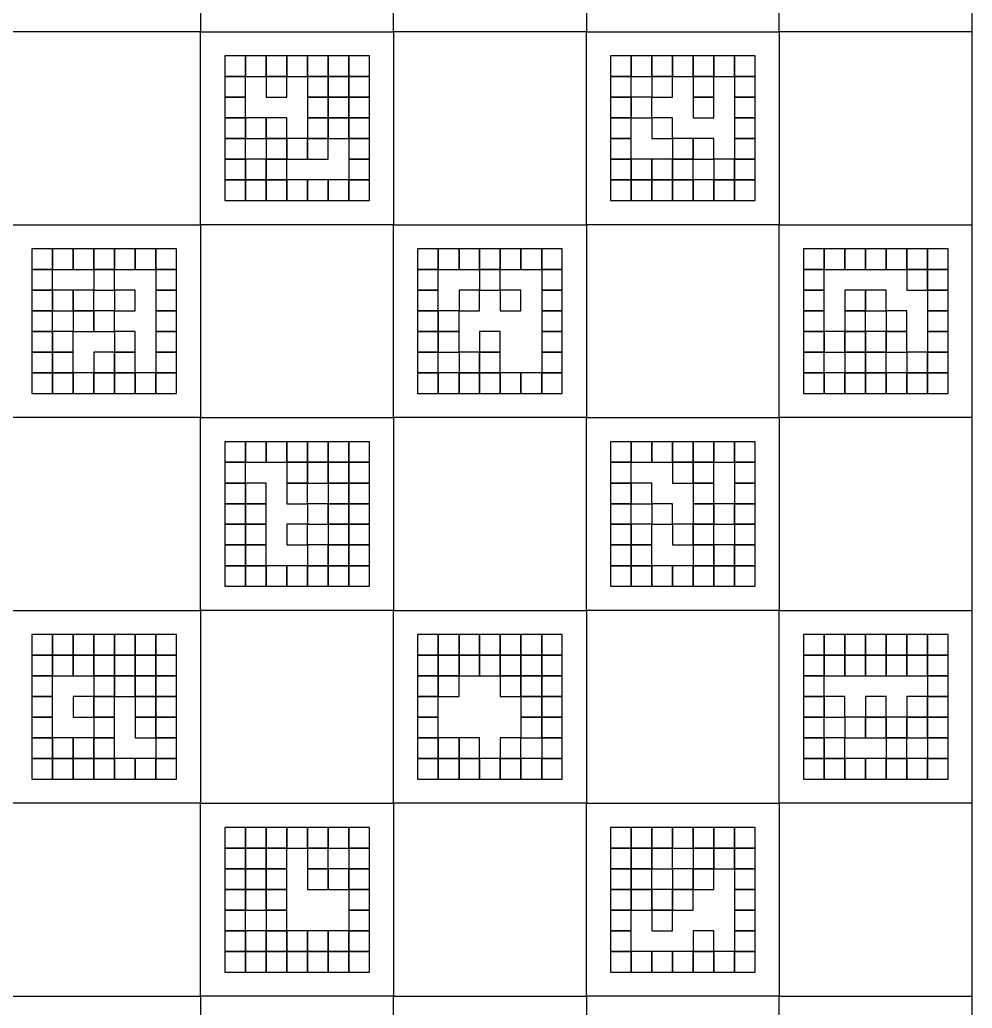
# Model space of a CAD drawing. Header units: millimetres. Extents: x 0 to 400, y 0 to 400.
# Drawn here: x 301.2 to 400, y 198.8 to 301.2 of the extents above; entities that cross this region are included whole.
import ezdxf

# ---------------------------------------------------------------- set-up
doc = ezdxf.new("R2010")
doc.units = ezdxf.units.MM

msp = doc.modelspace()

# ---------------------------------------------------------------- linework, layer by layer
at = {"layer": 'ENGRAVE'}
for points in [[(320, 300), (340, 300), (340, 320), (320, 320)], [(360, 300), (380, 300), (380, 320), (360, 320)], [(300, 280), (320, 280), (320, 300), (300, 300)], [(340, 280), (360, 280), (360, 300), (340, 300)], [(380, 280), (400, 280), (400, 300), (380, 300)], [(322.5, 295.36), (324.64, 295.36), (324.64, 297.5), (322.5, 297.5)], [(324.64, 295.36), (326.79, 295.36), (326.79, 297.5), (324.64, 297.5)], [(326.79, 295.36), (328.93, 295.36), (328.93, 297.5), (326.79, 297.5)], [(328.93, 295.36), (331.07, 295.36), (331.07, 297.5), (328.93, 297.5)], [(331.07, 295.36), (333.21, 295.36), (333.21, 297.5), (331.07, 297.5)], [(333.21, 295.36), (335.36, 295.36), (335.36, 297.5), (333.21, 297.5)], [(335.36, 295.36), (337.5, 295.36), (337.5, 297.5), (335.36, 297.5)], [(362.5, 295.36), (364.64, 295.36), (364.64, 297.5), (362.5, 297.5)], [(364.64, 295.36), (366.79, 295.36), (366.79, 297.5), (364.64, 297.5)], [(366.79, 295.36), (368.93, 295.36), (368.93, 297.5), (366.79, 297.5)], [(368.93, 295.36), (371.07, 295.36), (371.07, 297.5), (368.93, 297.5)], [(371.07, 295.36), (373.21, 295.36), (373.21, 297.5), (371.07, 297.5)], [(373.21, 295.36), (375.36, 295.36), (375.36, 297.5), (373.21, 297.5)], [(375.36, 295.36), (377.5, 295.36), (377.5, 297.5), (375.36, 297.5)], [(322.5, 293.21), (324.64, 293.21), (324.64, 295.36), (322.5, 295.36)], [(326.79, 293.21), (328.93, 293.21), (328.93, 295.36), (326.79, 295.36)], [(331.07, 293.21), (333.21, 293.21), (333.21, 295.36), (331.07, 295.36)], [(333.21, 293.21), (335.36, 293.21), (335.36, 295.36), (333.21, 295.36)], [(335.36, 293.21), (337.5, 293.21), (337.5, 295.36), (335.36, 295.36)], [(362.5, 293.21), (364.64, 293.21), (364.64, 295.36), (362.5, 295.36)], [(366.79, 293.21), (368.93, 293.21), (368.93, 295.36), (366.79, 295.36)], [(371.07, 293.21), (373.21, 293.21), (373.21, 295.36), (371.07, 295.36)], [(375.36, 293.21), (377.5, 293.21), (377.5, 295.36), (375.36, 295.36)], [(322.5, 291.07), (324.64, 291.07), (324.64, 293.21), (322.5, 293.21)], [(331.07, 291.07), (333.21, 291.07), (333.21, 293.21), (331.07, 293.21)], [(333.21, 291.07), (335.36, 291.07), (335.36, 293.21), (333.21, 293.21)], [(335.36, 291.07), (337.5, 291.07), (337.5, 293.21), (335.36, 293.21)], [(362.5, 291.07), (364.64, 291.07), (364.64, 293.21), (362.5, 293.21)], [(364.64, 291.07), (366.79, 291.07), (366.79, 293.21), (364.64, 293.21)], [(371.07, 291.07), (373.21, 291.07), (373.21, 293.21), (371.07, 293.21)], [(375.36, 291.07), (377.5, 291.07), (377.5, 293.21), (375.36, 293.21)], [(322.5, 288.93), (324.64, 288.93), (324.64, 291.07), (322.5, 291.07)], [(324.64, 288.93), (326.79, 288.93), (326.79, 291.07), (324.64, 291.07)], [(326.79, 288.93), (328.93, 288.93), (328.93, 291.07), (326.79, 291.07)], [(331.07, 288.93), (333.21, 288.93), (333.21, 291.07), (331.07, 291.07)], [(333.21, 288.93), (335.36, 288.93), (335.36, 291.07), (333.21, 291.07)], [(335.36, 288.93), (337.5, 288.93), (337.5, 291.07), (335.36, 291.07)], [(362.5, 288.93), (364.64, 288.93), (364.64, 291.07), (362.5, 291.07)], [(366.79, 288.93), (368.93, 288.93), (368.93, 291.07), (366.79, 291.07)], [(375.36, 288.93), (377.5, 288.93), (377.5, 291.07), (375.36, 291.07)], [(322.5, 286.79), (324.64, 286.79), (324.64, 288.93), (322.5, 288.93)], [(326.79, 286.79), (328.93, 286.79), (328.93, 288.93), (326.79, 288.93)], [(328.93, 286.79), (331.07, 286.79), (331.07, 288.93), (328.93, 288.93)], [(331.07, 286.79), (333.21, 286.79), (333.21, 288.93), (331.07, 288.93)], [(335.36, 286.79), (337.5, 286.79), (337.5, 288.93), (335.36, 288.93)], [(362.5, 286.79), (364.64, 286.79), (364.64, 288.93), (362.5, 288.93)], [(368.93, 286.79), (371.07, 286.79), (371.07, 288.93), (368.93, 288.93)], [(371.07, 286.79), (373.21, 286.79), (373.21, 288.93), (371.07, 288.93)], [(375.36, 286.79), (377.5, 286.79), (377.5, 288.93), (375.36, 288.93)], [(322.5, 284.64), (324.64, 284.64), (324.64, 286.79), (322.5, 286.79)], [(324.64, 284.64), (326.79, 284.64), (326.79, 286.79), (324.64, 286.79)], [(326.79, 284.64), (328.93, 284.64), (328.93, 286.79), (326.79, 286.79)], [(335.36, 284.64), (337.5, 284.64), (337.5, 286.79), (335.36, 286.79)], [(362.5, 284.64), (364.64, 284.64), (364.64, 286.79), (362.5, 286.79)], [(364.64, 284.64), (366.79, 284.64), (366.79, 286.79), (364.64, 286.79)], [(366.79, 284.64), (368.93, 284.64), (368.93, 286.79), (366.79, 286.79)], [(368.93, 284.64), (371.07, 284.64), (371.07, 286.79), (368.93, 286.79)], [(373.21, 284.64), (375.36, 284.64), (375.36, 286.79), (373.21, 286.79)], [(375.36, 284.64), (377.5, 284.64), (377.5, 286.79), (375.36, 286.79)], [(322.5, 282.5), (324.64, 282.5), (324.64, 284.64), (322.5, 284.64)], [(324.64, 282.5), (326.79, 282.5), (326.79, 284.64), (324.64, 284.64)], [(326.79, 282.5), (328.93, 282.5), (328.93, 284.64), (326.79, 284.64)], [(328.93, 282.5), (331.07, 282.5), (331.07, 284.64), (328.93, 284.64)], [(331.07, 282.5), (333.21, 282.5), (333.21, 284.64), (331.07, 284.64)], [(333.21, 282.5), (335.36, 282.5), (335.36, 284.64), (333.21, 284.64)], [(335.36, 282.5), (337.5, 282.5), (337.5, 284.64), (335.36, 284.64)], [(362.5, 282.5), (364.64, 282.5), (364.64, 284.64), (362.5, 284.64)], [(364.64, 282.5), (366.79, 282.5), (366.79, 284.64), (364.64, 284.64)], [(366.79, 282.5), (368.93, 282.5), (368.93, 284.64), (366.79, 284.64)], [(368.93, 282.5), (371.07, 282.5), (371.07, 284.64), (368.93, 284.64)], [(371.07, 282.5), (373.21, 282.5), (373.21, 284.64), (371.07, 284.64)], [(373.21, 282.5), (375.36, 282.5), (375.36, 284.64), (373.21, 284.64)], [(375.36, 282.5), (377.5, 282.5), (377.5, 284.64), (375.36, 284.64)], [(320, 260), (340, 260), (340, 280), (320, 280)], [(360, 260), (380, 260), (380, 280), (360, 280)], [(302.5, 275.36), (304.64, 275.36), (304.64, 277.5), (302.5, 277.5)], [(304.64, 275.36), (306.79, 275.36), (306.79, 277.5), (304.64, 277.5)], [(306.79, 275.36), (308.93, 275.36), (308.93, 277.5), (306.79, 277.5)], [(308.93, 275.36), (311.07, 275.36), (311.07, 277.5), (308.93, 277.5)], [(311.07, 275.36), (313.21, 275.36), (313.21, 277.5), (311.07, 277.5)], [(313.21, 275.36), (315.36, 275.36), (315.36, 277.5), (313.21, 277.5)], [(315.36, 275.36), (317.5, 275.36), (317.5, 277.5), (315.36, 277.5)], [(342.5, 275.36), (344.64, 275.36), (344.64, 277.5), (342.5, 277.5)], [(344.64, 275.36), (346.79, 275.36), (346.79, 277.5), (344.64, 277.5)], [(346.79, 275.36), (348.93, 275.36), (348.93, 277.5), (346.79, 277.5)], [(348.93, 275.36), (351.07, 275.36), (351.07, 277.5), (348.93, 277.5)], [(351.07, 275.36), (353.21, 275.36), (353.21, 277.5), (351.07, 277.5)], [(353.21, 275.36), (355.36, 275.36), (355.36, 277.5), (353.21, 277.5)], [(355.36, 275.36), (357.5, 275.36), (357.5, 277.5), (355.36, 277.5)], [(382.5, 275.36), (384.64, 275.36), (384.64, 277.5), (382.5, 277.5)], [(384.64, 275.36), (386.79, 275.36), (386.79, 277.5), (384.64, 277.5)], [(386.79, 275.36), (388.93, 275.36), (388.93, 277.5), (386.79, 277.5)], [(388.93, 275.36), (391.07, 275.36), (391.07, 277.5), (388.93, 277.5)], [(391.07, 275.36), (393.21, 275.36), (393.21, 277.5), (391.07, 277.5)], [(393.21, 275.36), (395.36, 275.36), (395.36, 277.5), (393.21, 277.5)], [(395.36, 275.36), (397.5, 275.36), (397.5, 277.5), (395.36, 277.5)], [(302.5, 273.21), (304.64, 273.21), (304.64, 275.36), (302.5, 275.36)], [(308.93, 273.21), (311.07, 273.21), (311.07, 275.36), (308.93, 275.36)], [(315.36, 273.21), (317.5, 273.21), (317.5, 275.36), (315.36, 275.36)], [(342.5, 273.21), (344.64, 273.21), (344.64, 275.36), (342.5, 275.36)], [(348.93, 273.21), (351.07, 273.21), (351.07, 275.36), (348.93, 275.36)], [(355.36, 273.21), (357.5, 273.21), (357.5, 275.36), (355.36, 275.36)], [(382.5, 273.21), (384.64, 273.21), (384.64, 275.36), (382.5, 275.36)], [(393.21, 273.21), (395.36, 273.21), (395.36, 275.36), (393.21, 275.36)], [(395.36, 273.21), (397.5, 273.21), (397.5, 275.36), (395.36, 275.36)], [(302.5, 271.07), (304.64, 271.07), (304.64, 273.21), (302.5, 273.21)], [(304.64, 271.07), (306.79, 271.07), (306.79, 273.21), (304.64, 273.21)], [(306.79, 271.07), (308.93, 271.07), (308.93, 273.21), (306.79, 273.21)], [(311.07, 271.07), (313.21, 271.07), (313.21, 273.21), (311.07, 273.21)], [(315.36, 271.07), (317.5, 271.07), (317.5, 273.21), (315.36, 273.21)], [(342.5, 271.07), (344.64, 271.07), (344.64, 273.21), (342.5, 273.21)], [(346.79, 271.07), (348.93, 271.07), (348.93, 273.21), (346.79, 273.21)], [(351.07, 271.07), (353.21, 271.07), (353.21, 273.21), (351.07, 273.21)], [(355.36, 271.07), (357.5, 271.07), (357.5, 273.21), (355.36, 273.21)], [(382.5, 271.07), (384.64, 271.07), (384.64, 273.21), (382.5, 273.21)], [(386.79, 271.07), (388.93, 271.07), (388.93, 273.21), (386.79, 273.21)], [(388.93, 271.07), (391.07, 271.07), (391.07, 273.21), (388.93, 273.21)], [(395.36, 271.07), (397.5, 271.07), (397.5, 273.21), (395.36, 273.21)], [(302.5, 268.93), (304.64, 268.93), (304.64, 271.07), (302.5, 271.07)], [(306.79, 268.93), (308.93, 268.93), (308.93, 271.07), (306.79, 271.07)], [(308.93, 268.93), (311.07, 268.93), (311.07, 271.07), (308.93, 271.07)], [(315.36, 268.93), (317.5, 268.93), (317.5, 271.07), (315.36, 271.07)], [(342.5, 268.93), (344.64, 268.93), (344.64, 271.07), (342.5, 271.07)], [(344.64, 268.93), (346.79, 268.93), (346.79, 271.07), (344.64, 271.07)], [(355.36, 268.93), (357.5, 268.93), (357.5, 271.07), (355.36, 271.07)], [(382.5, 268.93), (384.64, 268.93), (384.64, 271.07), (382.5, 271.07)], [(386.79, 268.93), (388.93, 268.93), (388.93, 271.07), (386.79, 271.07)], [(391.07, 268.93), (393.21, 268.93), (393.21, 271.07), (391.07, 271.07)], [(395.36, 268.93), (397.5, 268.93), (397.5, 271.07), (395.36, 271.07)], [(302.5, 266.79), (304.64, 266.79), (304.64, 268.93), (302.5, 268.93)], [(304.64, 266.79), (306.79, 266.79), (306.79, 268.93), (304.64, 268.93)], [(311.07, 266.79), (313.21, 266.79), (313.21, 268.93), (311.07, 268.93)], [(315.36, 266.79), (317.5, 266.79), (317.5, 268.93), (315.36, 268.93)], [(342.5, 266.79), (344.64, 266.79), (344.64, 268.93), (342.5, 268.93)], [(344.64, 266.79), (346.79, 266.79), (346.79, 268.93), (344.64, 268.93)], [(348.93, 266.79), (351.07, 266.79), (351.07, 268.93), (348.93, 268.93)], [(355.36, 266.79), (357.5, 266.79), (357.5, 268.93), (355.36, 268.93)], [(382.5, 266.79), (384.64, 266.79), (384.64, 268.93), (382.5, 268.93)], [(384.64, 266.79), (386.79, 266.79), (386.79, 268.93), (384.64, 268.93)], [(386.79, 266.79), (388.93, 266.79), (388.93, 268.93), (386.79, 268.93)], [(388.93, 266.79), (391.07, 266.79), (391.07, 268.93), (388.93, 268.93)], [(391.07, 266.79), (393.21, 266.79), (393.21, 268.93), (391.07, 268.93)], [(395.36, 266.79), (397.5, 266.79), (397.5, 268.93), (395.36, 268.93)], [(302.5, 264.64), (304.64, 264.64), (304.64, 266.79), (302.5, 266.79)], [(304.64, 264.64), (306.79, 264.64), (306.79, 266.79), (304.64, 266.79)], [(308.93, 264.64), (311.07, 264.64), (311.07, 266.79), (308.93, 266.79)], [(311.07, 264.64), (313.21, 264.64), (313.21, 266.79), (311.07, 266.79)], [(315.36, 264.64), (317.5, 264.64), (317.5, 266.79), (315.36, 266.79)], [(342.5, 264.64), (344.64, 264.64), (344.64, 266.79), (342.5, 266.79)], [(346.79, 264.64), (348.93, 264.64), (348.93, 266.79), (346.79, 266.79)], [(348.93, 264.64), (351.07, 264.64), (351.07, 266.79), (348.93, 266.79)], [(355.36, 264.64), (357.5, 264.64), (357.5, 266.79), (355.36, 266.79)], [(382.5, 264.64), (384.64, 264.64), (384.64, 266.79), (382.5, 266.79)], [(386.79, 264.64), (388.93, 264.64), (388.93, 266.79), (386.79, 266.79)], [(388.93, 264.64), (391.07, 264.64), (391.07, 266.79), (388.93, 266.79)], [(393.21, 264.64), (395.36, 264.64), (395.36, 266.79), (393.21, 266.79)], [(395.36, 264.64), (397.5, 264.64), (397.5, 266.79), (395.36, 266.79)], [(302.5, 262.5), (304.64, 262.5), (304.64, 264.64), (302.5, 264.64)], [(304.64, 262.5), (306.79, 262.5), (306.79, 264.64), (304.64, 264.64)], [(306.79, 262.5), (308.93, 262.5), (308.93, 264.64), (306.79, 264.64)], [(308.93, 262.5), (311.07, 262.5), (311.07, 264.64), (308.93, 264.64)], [(311.07, 262.5), (313.21, 262.5), (313.21, 264.64), (311.07, 264.64)], [(313.21, 262.5), (315.36, 262.5), (315.36, 264.64), (313.21, 264.64)], [(315.36, 262.5), (317.5, 262.5), (317.5, 264.64), (315.36, 264.64)], [(342.5, 262.5), (344.64, 262.5), (344.64, 264.64), (342.5, 264.64)], [(344.64, 262.5), (346.79, 262.5), (346.79, 264.64), (344.64, 264.64)], [(346.79, 262.5), (348.93, 262.5), (348.93, 264.64), (346.79, 264.64)], [(348.93, 262.5), (351.07, 262.5), (351.07, 264.64), (348.93, 264.64)], [(351.07, 262.5), (353.21, 262.5), (353.21, 264.64), (351.07, 264.64)], [(353.21, 262.5), (355.36, 262.5), (355.36, 264.64), (353.21, 264.64)], [(355.36, 262.5), (357.5, 262.5), (357.5, 264.64), (355.36, 264.64)], [(382.5, 262.5), (384.64, 262.5), (384.64, 264.64), (382.5, 264.64)], [(384.64, 262.5), (386.79, 262.5), (386.79, 264.64), (384.64, 264.64)], [(386.79, 262.5), (388.93, 262.5), (388.93, 264.64), (386.79, 264.64)], [(388.93, 262.5), (391.07, 262.5), (391.07, 264.64), (388.93, 264.64)], [(391.07, 262.5), (393.21, 262.5), (393.21, 264.64), (391.07, 264.64)], [(393.21, 262.5), (395.36, 262.5), (395.36, 264.64), (393.21, 264.64)], [(395.36, 262.5), (397.5, 262.5), (397.5, 264.64), (395.36, 264.64)], [(300, 240), (320, 240), (320, 260), (300, 260)], [(340, 240), (360, 240), (360, 260), (340, 260)], [(380, 240), (400, 240), (400, 260), (380, 260)], [(322.5, 255.36), (324.64, 255.36), (324.64, 257.5), (322.5, 257.5)], [(324.64, 255.36), (326.79, 255.36), (326.79, 257.5), (324.64, 257.5)], [(326.79, 255.36), (328.93, 255.36), (328.93, 257.5), (326.79, 257.5)], [(328.93, 255.36), (331.07, 255.36), (331.07, 257.5), (328.93, 257.5)], [(331.07, 255.36), (333.21, 255.36), (333.21, 257.5), (331.07, 257.5)], [(333.21, 255.36), (335.36, 255.36), (335.36, 257.5), (333.21, 257.5)], [(335.36, 255.36), (337.5, 255.36), (337.5, 257.5), (335.36, 257.5)], [(362.5, 255.36), (364.64, 255.36), (364.64, 257.5), (362.5, 257.5)], [(364.64, 255.36), (366.79, 255.36), (366.79, 257.5), (364.64, 257.5)], [(366.79, 255.36), (368.93, 255.36), (368.93, 257.5), (366.79, 257.5)], [(368.93, 255.36), (371.07, 255.36), (371.07, 257.5), (368.93, 257.5)], [(371.07, 255.36), (373.21, 255.36), (373.21, 257.5), (371.07, 257.5)], [(373.21, 255.36), (375.36, 255.36), (375.36, 257.5), (373.21, 257.5)], [(375.36, 255.36), (377.5, 255.36), (377.5, 257.5), (375.36, 257.5)], [(322.5, 253.21), (324.64, 253.21), (324.64, 255.36), (322.5, 255.36)], [(328.93, 253.21), (331.07, 253.21), (331.07, 255.36), (328.93, 255.36)], [(331.07, 253.21), (333.21, 253.21), (333.21, 255.36), (331.07, 255.36)], [(333.21, 253.21), (335.36, 253.21), (335.36, 255.36), (333.21, 255.36)], [(335.36, 253.21), (337.5, 253.21), (337.5, 255.36), (335.36, 255.36)], [(362.5, 253.21), (364.64, 253.21), (364.64, 255.36), (362.5, 255.36)], [(368.93, 253.21), (371.07, 253.21), (371.07, 255.36), (368.93, 255.36)], [(371.07, 253.21), (373.21, 253.21), (373.21, 255.36), (371.07, 255.36)], [(375.36, 253.21), (377.5, 253.21), (377.5, 255.36), (375.36, 255.36)], [(322.5, 251.07), (324.64, 251.07), (324.64, 253.21), (322.5, 253.21)], [(324.64, 251.07), (326.79, 251.07), (326.79, 253.21), (324.64, 253.21)], [(328.93, 251.07), (331.07, 251.07), (331.07, 253.21), (328.93, 253.21)], [(333.21, 251.07), (335.36, 251.07), (335.36, 253.21), (333.21, 253.21)], [(335.36, 251.07), (337.5, 251.07), (337.5, 253.21), (335.36, 253.21)], [(362.5, 251.07), (364.64, 251.07), (364.64, 253.21), (362.5, 253.21)], [(364.64, 251.07), (366.79, 251.07), (366.79, 253.21), (364.64, 253.21)], [(371.07, 251.07), (373.21, 251.07), (373.21, 253.21), (371.07, 253.21)], [(375.36, 251.07), (377.5, 251.07), (377.5, 253.21), (375.36, 253.21)], [(322.5, 248.93), (324.64, 248.93), (324.64, 251.07), (322.5, 251.07)], [(324.64, 248.93), (326.79, 248.93), (326.79, 251.07), (324.64, 251.07)], [(331.07, 248.93), (333.21, 248.93), (333.21, 251.07), (331.07, 251.07)], [(333.21, 248.93), (335.36, 248.93), (335.36, 251.07), (333.21, 251.07)], [(335.36, 248.93), (337.5, 248.93), (337.5, 251.07), (335.36, 251.07)], [(362.5, 248.93), (364.64, 248.93), (364.64, 251.07), (362.5, 251.07)], [(366.79, 248.93), (368.93, 248.93), (368.93, 251.07), (366.79, 251.07)], [(371.07, 248.93), (373.21, 248.93), (373.21, 251.07), (371.07, 251.07)], [(373.21, 248.93), (375.36, 248.93), (375.36, 251.07), (373.21, 251.07)], [(375.36, 248.93), (377.5, 248.93), (377.5, 251.07), (375.36, 251.07)], [(322.5, 246.79), (324.64, 246.79), (324.64, 248.93), (322.5, 248.93)], [(324.64, 246.79), (326.79, 246.79), (326.79, 248.93), (324.64, 248.93)], [(328.93, 246.79), (331.07, 246.79), (331.07, 248.93), (328.93, 248.93)], [(333.21, 246.79), (335.36, 246.79), (335.36, 248.93), (333.21, 248.93)], [(335.36, 246.79), (337.5, 246.79), (337.5, 248.93), (335.36, 248.93)], [(362.5, 246.79), (364.64, 246.79), (364.64, 248.93), (362.5, 248.93)], [(364.64, 246.79), (366.79, 246.79), (366.79, 248.93), (364.64, 248.93)], [(368.93, 246.79), (371.07, 246.79), (371.07, 248.93), (368.93, 248.93)], [(371.07, 246.79), (373.21, 246.79), (373.21, 248.93), (371.07, 248.93)], [(375.36, 246.79), (377.5, 246.79), (377.5, 248.93), (375.36, 248.93)], [(322.5, 244.64), (324.64, 244.64), (324.64, 246.79), (322.5, 246.79)], [(324.64, 244.64), (326.79, 244.64), (326.79, 246.79), (324.64, 246.79)], [(331.07, 244.64), (333.21, 244.64), (333.21, 246.79), (331.07, 246.79)], [(333.21, 244.64), (335.36, 244.64), (335.36, 246.79), (333.21, 246.79)], [(335.36, 244.64), (337.5, 244.64), (337.5, 246.79), (335.36, 246.79)], [(362.5, 244.64), (364.64, 244.64), (364.64, 246.79), (362.5, 246.79)], [(364.64, 244.64), (366.79, 244.64), (366.79, 246.79), (364.64, 246.79)], [(371.07, 244.64), (373.21, 244.64), (373.21, 246.79), (371.07, 246.79)], [(373.21, 244.64), (375.36, 244.64), (375.36, 246.79), (373.21, 246.79)], [(375.36, 244.64), (377.5, 244.64), (377.5, 246.79), (375.36, 246.79)], [(322.5, 242.5), (324.64, 242.5), (324.64, 244.64), (322.5, 244.64)], [(324.64, 242.5), (326.79, 242.5), (326.79, 244.64), (324.64, 244.64)], [(326.79, 242.5), (328.93, 242.5), (328.93, 244.64), (326.79, 244.64)], [(328.93, 242.5), (331.07, 242.5), (331.07, 244.64), (328.93, 244.64)], [(331.07, 242.5), (333.21, 242.5), (333.21, 244.64), (331.07, 244.64)], [(333.21, 242.5), (335.36, 242.5), (335.36, 244.64), (333.21, 244.64)], [(335.36, 242.5), (337.5, 242.5), (337.5, 244.64), (335.36, 244.64)], [(362.5, 242.5), (364.64, 242.5), (364.64, 244.64), (362.5, 244.64)], [(364.64, 242.5), (366.79, 242.5), (366.79, 244.64), (364.64, 244.64)], [(366.79, 242.5), (368.93, 242.5), (368.93, 244.64), (366.79, 244.64)], [(368.93, 242.5), (371.07, 242.5), (371.07, 244.64), (368.93, 244.64)], [(371.07, 242.5), (373.21, 242.5), (373.21, 244.64), (371.07, 244.64)], [(373.21, 242.5), (375.36, 242.5), (375.36, 244.64), (373.21, 244.64)], [(375.36, 242.5), (377.5, 242.5), (377.5, 244.64), (375.36, 244.64)], [(320, 220), (340, 220), (340, 240), (320, 240)], [(360, 220), (380, 220), (380, 240), (360, 240)], [(302.5, 235.36), (304.64, 235.36), (304.64, 237.5), (302.5, 237.5)], [(304.64, 235.36), (306.79, 235.36), (306.79, 237.5), (304.64, 237.5)], [(306.79, 235.36), (308.93, 235.36), (308.93, 237.5), (306.79, 237.5)], [(308.93, 235.36), (311.07, 235.36), (311.07, 237.5), (308.93, 237.5)], [(311.07, 235.36), (313.21, 235.36), (313.21, 237.5), (311.07, 237.5)], [(313.21, 235.36), (315.36, 235.36), (315.36, 237.5), (313.21, 237.5)], [(315.36, 235.36), (317.5, 235.36), (317.5, 237.5), (315.36, 237.5)], [(342.5, 235.36), (344.64, 235.36), (344.64, 237.5), (342.5, 237.5)], [(344.64, 235.36), (346.79, 235.36), (346.79, 237.5), (344.64, 237.5)], [(346.79, 235.36), (348.93, 235.36), (348.93, 237.5), (346.79, 237.5)], [(348.93, 235.36), (351.07, 235.36), (351.07, 237.5), (348.93, 237.5)], [(351.07, 235.36), (353.21, 235.36), (353.21, 237.5), (351.07, 237.5)], [(353.21, 235.36), (355.36, 235.36), (355.36, 237.5), (353.21, 237.5)], [(355.36, 235.36), (357.5, 235.36), (357.5, 237.5), (355.36, 237.5)], [(382.5, 235.36), (384.64, 235.36), (384.64, 237.5), (382.5, 237.5)], [(384.64, 235.36), (386.79, 235.36), (386.79, 237.5), (384.64, 237.5)], [(386.79, 235.36), (388.93, 235.36), (388.93, 237.5), (386.79, 237.5)], [(388.93, 235.36), (391.07, 235.36), (391.07, 237.5), (388.93, 237.5)], [(391.07, 235.36), (393.21, 235.36), (393.21, 237.5), (391.07, 237.5)], [(393.21, 235.36), (395.36, 235.36), (395.36, 237.5), (393.21, 237.5)], [(395.36, 235.36), (397.5, 235.36), (397.5, 237.5), (395.36, 237.5)], [(302.5, 233.21), (304.64, 233.21), (304.64, 235.36), (302.5, 235.36)], [(304.64, 233.21), (306.79, 233.21), (306.79, 235.36), (304.64, 235.36)], [(306.79, 233.21), (308.93, 233.21), (308.93, 235.36), (306.79, 235.36)], [(308.93, 233.21), (311.07, 233.21), (311.07, 235.36), (308.93, 235.36)], [(311.07, 233.21), (313.21, 233.21), (313.21, 235.36), (311.07, 235.36)], [(313.21, 233.21), (315.36, 233.21), (315.36, 235.36), (313.21, 235.36)], [(315.36, 233.21), (317.5, 233.21), (317.5, 235.36), (315.36, 235.36)], [(342.5, 233.21), (344.64, 233.21), (344.64, 235.36), (342.5, 235.36)], [(344.64, 233.21), (346.79, 233.21), (346.79, 235.36), (344.64, 235.36)], [(346.79, 233.21), (348.93, 233.21), (348.93, 235.36), (346.79, 235.36)], [(348.93, 233.21), (351.07, 233.21), (351.07, 235.36), (348.93, 235.36)], [(351.07, 233.21), (353.21, 233.21), (353.21, 235.36), (351.07, 235.36)], [(353.21, 233.21), (355.36, 233.21), (355.36, 235.36), (353.21, 235.36)], [(355.36, 233.21), (357.5, 233.21), (357.5, 235.36), (355.36, 235.36)], [(382.5, 233.21), (384.64, 233.21), (384.64, 235.36), (382.5, 235.36)], [(384.64, 233.21), (386.79, 233.21), (386.79, 235.36), (384.64, 235.36)], [(386.79, 233.21), (388.93, 233.21), (388.93, 235.36), (386.79, 235.36)], [(388.93, 233.21), (391.07, 233.21), (391.07, 235.36), (388.93, 235.36)], [(391.07, 233.21), (393.21, 233.21), (393.21, 235.36), (391.07, 235.36)], [(393.21, 233.21), (395.36, 233.21), (395.36, 235.36), (393.21, 235.36)], [(395.36, 233.21), (397.5, 233.21), (397.5, 235.36), (395.36, 235.36)], [(302.5, 231.07), (304.64, 231.07), (304.64, 233.21), (302.5, 233.21)], [(308.93, 231.07), (311.07, 231.07), (311.07, 233.21), (308.93, 233.21)], [(311.07, 231.07), (313.21, 231.07), (313.21, 233.21), (311.07, 233.21)], [(313.21, 231.07), (315.36, 231.07), (315.36, 233.21), (313.21, 233.21)], [(315.36, 231.07), (317.5, 231.07), (317.5, 233.21), (315.36, 233.21)], [(342.5, 231.07), (344.64, 231.07), (344.64, 233.21), (342.5, 233.21)], [(344.64, 231.07), (346.79, 231.07), (346.79, 233.21), (344.64, 233.21)], [(351.07, 231.07), (353.21, 231.07), (353.21, 233.21), (351.07, 233.21)], [(353.21, 231.07), (355.36, 231.07), (355.36, 233.21), (353.21, 233.21)], [(355.36, 231.07), (357.5, 231.07), (357.5, 233.21), (355.36, 233.21)], [(382.5, 231.07), (384.64, 231.07), (384.64, 233.21), (382.5, 233.21)], [(395.36, 231.07), (397.5, 231.07), (397.5, 233.21), (395.36, 233.21)], [(302.5, 228.93), (304.64, 228.93), (304.64, 231.07), (302.5, 231.07)], [(306.79, 228.93), (308.93, 228.93), (308.93, 231.07), (306.79, 231.07)], [(308.93, 228.93), (311.07, 228.93), (311.07, 231.07), (308.93, 231.07)], [(313.21, 228.93), (315.36, 228.93), (315.36, 231.07), (313.21, 231.07)], [(315.36, 228.93), (317.5, 228.93), (317.5, 231.07), (315.36, 231.07)], [(342.5, 228.93), (344.64, 228.93), (344.64, 231.07), (342.5, 231.07)], [(353.21, 228.93), (355.36, 228.93), (355.36, 231.07), (353.21, 231.07)], [(355.36, 228.93), (357.5, 228.93), (357.5, 231.07), (355.36, 231.07)], [(382.5, 228.93), (384.64, 228.93), (384.64, 231.07), (382.5, 231.07)], [(384.64, 228.93), (386.79, 228.93), (386.79, 231.07), (384.64, 231.07)], [(388.93, 228.93), (391.07, 228.93), (391.07, 231.07), (388.93, 231.07)], [(393.21, 228.93), (395.36, 228.93), (395.36, 231.07), (393.21, 231.07)], [(395.36, 228.93), (397.5, 228.93), (397.5, 231.07), (395.36, 231.07)], [(302.5, 226.79), (304.64, 226.79), (304.64, 228.93), (302.5, 228.93)], [(308.93, 226.79), (311.07, 226.79), (311.07, 228.93), (308.93, 228.93)], [(313.21, 226.79), (315.36, 226.79), (315.36, 228.93), (313.21, 228.93)], [(315.36, 226.79), (317.5, 226.79), (317.5, 228.93), (315.36, 228.93)], [(342.5, 226.79), (344.64, 226.79), (344.64, 228.93), (342.5, 228.93)], [(353.21, 226.79), (355.36, 226.79), (355.36, 228.93), (353.21, 228.93)], [(355.36, 226.79), (357.5, 226.79), (357.5, 228.93), (355.36, 228.93)], [(382.5, 226.79), (384.64, 226.79), (384.64, 228.93), (382.5, 228.93)], [(386.79, 226.79), (388.93, 226.79), (388.93, 228.93), (386.79, 228.93)], [(388.93, 226.79), (391.07, 226.79), (391.07, 228.93), (388.93, 228.93)], [(391.07, 226.79), (393.21, 226.79), (393.21, 228.93), (391.07, 228.93)], [(393.21, 226.79), (395.36, 226.79), (395.36, 228.93), (393.21, 228.93)], [(395.36, 226.79), (397.5, 226.79), (397.5, 228.93), (395.36, 228.93)], [(302.5, 224.64), (304.64, 224.64), (304.64, 226.79), (302.5, 226.79)], [(304.64, 224.64), (306.79, 224.64), (306.79, 226.79), (304.64, 226.79)], [(306.79, 224.64), (308.93, 224.64), (308.93, 226.79), (306.79, 226.79)], [(308.93, 224.64), (311.07, 224.64), (311.07, 226.79), (308.93, 226.79)], [(315.36, 224.64), (317.5, 224.64), (317.5, 226.79), (315.36, 226.79)], [(342.5, 224.64), (344.64, 224.64), (344.64, 226.79), (342.5, 226.79)], [(344.64, 224.64), (346.79, 224.64), (346.79, 226.79), (344.64, 226.79)], [(346.79, 224.64), (348.93, 224.64), (348.93, 226.79), (346.79, 226.79)], [(351.07, 224.64), (353.21, 224.64), (353.21, 226.79), (351.07, 226.79)], [(355.36, 224.64), (357.5, 224.64), (357.5, 226.79), (355.36, 226.79)], [(382.5, 224.64), (384.64, 224.64), (384.64, 226.79), (382.5, 226.79)], [(384.64, 224.64), (386.79, 224.64), (386.79, 226.79), (384.64, 226.79)], [(391.07, 224.64), (393.21, 224.64), (393.21, 226.79), (391.07, 226.79)], [(395.36, 224.64), (397.5, 224.64), (397.5, 226.79), (395.36, 226.79)], [(302.5, 222.5), (304.64, 222.5), (304.64, 224.64), (302.5, 224.64)], [(304.64, 222.5), (306.79, 222.5), (306.79, 224.64), (304.64, 224.64)], [(306.79, 222.5), (308.93, 222.5), (308.93, 224.64), (306.79, 224.64)], [(308.93, 222.5), (311.07, 222.5), (311.07, 224.64), (308.93, 224.64)], [(311.07, 222.5), (313.21, 222.5), (313.21, 224.64), (311.07, 224.64)], [(313.21, 222.5), (315.36, 222.5), (315.36, 224.64), (313.21, 224.64)], [(315.36, 222.5), (317.5, 222.5), (317.5, 224.64), (315.36, 224.64)], [(342.5, 222.5), (344.64, 222.5), (344.64, 224.64), (342.5, 224.64)], [(344.64, 222.5), (346.79, 222.5), (346.79, 224.64), (344.64, 224.64)], [(346.79, 222.5), (348.93, 222.5), (348.93, 224.64), (346.79, 224.64)], [(348.93, 222.5), (351.07, 222.5), (351.07, 224.64), (348.93, 224.64)], [(351.07, 222.5), (353.21, 222.5), (353.21, 224.64), (351.07, 224.64)], [(353.21, 222.5), (355.36, 222.5), (355.36, 224.64), (353.21, 224.64)], [(355.36, 222.5), (357.5, 222.5), (357.5, 224.64), (355.36, 224.64)], [(382.5, 222.5), (384.64, 222.5), (384.64, 224.64), (382.5, 224.64)], [(384.64, 222.5), (386.79, 222.5), (386.79, 224.64), (384.64, 224.64)], [(386.79, 222.5), (388.93, 222.5), (388.93, 224.64), (386.79, 224.64)], [(388.93, 222.5), (391.07, 222.5), (391.07, 224.64), (388.93, 224.64)], [(391.07, 222.5), (393.21, 222.5), (393.21, 224.64), (391.07, 224.64)], [(393.21, 222.5), (395.36, 222.5), (395.36, 224.64), (393.21, 224.64)], [(395.36, 222.5), (397.5, 222.5), (397.5, 224.64), (395.36, 224.64)], [(300, 200), (320, 200), (320, 220), (300, 220)], [(340, 200), (360, 200), (360, 220), (340, 220)], [(380, 200), (400, 200), (400, 220), (380, 220)], [(322.5, 215.36), (324.64, 215.36), (324.64, 217.5), (322.5, 217.5)], [(324.64, 215.36), (326.79, 215.36), (326.79, 217.5), (324.64, 217.5)], [(326.79, 215.36), (328.93, 215.36), (328.93, 217.5), (326.79, 217.5)], [(328.93, 215.36), (331.07, 215.36), (331.07, 217.5), (328.93, 217.5)], [(331.07, 215.36), (333.21, 215.36), (333.21, 217.5), (331.07, 217.5)], [(333.21, 215.36), (335.36, 215.36), (335.36, 217.5), (333.21, 217.5)], [(335.36, 215.36), (337.5, 215.36), (337.5, 217.5), (335.36, 217.5)], [(362.5, 215.36), (364.64, 215.36), (364.64, 217.5), (362.5, 217.5)], [(364.64, 215.36), (366.79, 215.36), (366.79, 217.5), (364.64, 217.5)], [(366.79, 215.36), (368.93, 215.36), (368.93, 217.5), (366.79, 217.5)], [(368.93, 215.36), (371.07, 215.36), (371.07, 217.5), (368.93, 217.5)], [(371.07, 215.36), (373.21, 215.36), (373.21, 217.5), (371.07, 217.5)], [(373.21, 215.36), (375.36, 215.36), (375.36, 217.5), (373.21, 217.5)], [(375.36, 215.36), (377.5, 215.36), (377.5, 217.5), (375.36, 217.5)], [(322.5, 213.21), (324.64, 213.21), (324.64, 215.36), (322.5, 215.36)], [(324.64, 213.21), (326.79, 213.21), (326.79, 215.36), (324.64, 215.36)], [(326.79, 213.21), (328.93, 213.21), (328.93, 215.36), (326.79, 215.36)], [(331.07, 213.21), (333.21, 213.21), (333.21, 215.36), (331.07, 215.36)], [(335.36, 213.21), (337.5, 213.21), (337.5, 215.36), (335.36, 215.36)], [(362.5, 213.21), (364.64, 213.21), (364.64, 215.36), (362.5, 215.36)], [(364.64, 213.21), (366.79, 213.21), (366.79, 215.36), (364.64, 215.36)], [(366.79, 213.21), (368.93, 213.21), (368.93, 215.36), (366.79, 215.36)], [(371.07, 213.21), (373.21, 213.21), (373.21, 215.36), (371.07, 215.36)], [(373.21, 213.21), (375.36, 213.21), (375.36, 215.36), (373.21, 215.36)], [(375.36, 213.21), (377.5, 213.21), (377.5, 215.36), (375.36, 215.36)], [(322.5, 211.07), (324.64, 211.07), (324.64, 213.21), (322.5, 213.21)], [(324.64, 211.07), (326.79, 211.07), (326.79, 213.21), (324.64, 213.21)], [(326.79, 211.07), (328.93, 211.07), (328.93, 213.21), (326.79, 213.21)], [(331.07, 211.07), (333.21, 211.07), (333.21, 213.21), (331.07, 213.21)], [(333.21, 211.07), (335.36, 211.07), (335.36, 213.21), (333.21, 213.21)], [(335.36, 211.07), (337.5, 211.07), (337.5, 213.21), (335.36, 213.21)], [(362.5, 211.07), (364.64, 211.07), (364.64, 213.21), (362.5, 213.21)], [(364.64, 211.07), (366.79, 211.07), (366.79, 213.21), (364.64, 213.21)], [(368.93, 211.07), (371.07, 211.07), (371.07, 213.21), (368.93, 213.21)], [(371.07, 211.07), (373.21, 211.07), (373.21, 213.21), (371.07, 213.21)], [(375.36, 211.07), (377.5, 211.07), (377.5, 213.21), (375.36, 213.21)], [(322.5, 208.93), (324.64, 208.93), (324.64, 211.07), (322.5, 211.07)], [(324.64, 208.93), (326.79, 208.93), (326.79, 211.07), (324.64, 211.07)], [(326.79, 208.93), (328.93, 208.93), (328.93, 211.07), (326.79, 211.07)], [(335.36, 208.93), (337.5, 208.93), (337.5, 211.07), (335.36, 211.07)], [(362.5, 208.93), (364.64, 208.93), (364.64, 211.07), (362.5, 211.07)], [(364.64, 208.93), (366.79, 208.93), (366.79, 211.07), (364.64, 211.07)], [(366.79, 208.93), (368.93, 208.93), (368.93, 211.07), (366.79, 211.07)], [(368.93, 208.93), (371.07, 208.93), (371.07, 211.07), (368.93, 211.07)], [(375.36, 208.93), (377.5, 208.93), (377.5, 211.07), (375.36, 211.07)], [(322.5, 206.79), (324.64, 206.79), (324.64, 208.93), (322.5, 208.93)], [(326.79, 206.79), (328.93, 206.79), (328.93, 208.93), (326.79, 208.93)], [(335.36, 206.79), (337.5, 206.79), (337.5, 208.93), (335.36, 208.93)], [(362.5, 206.79), (364.64, 206.79), (364.64, 208.93), (362.5, 208.93)], [(366.79, 206.79), (368.93, 206.79), (368.93, 208.93), (366.79, 208.93)], [(375.36, 206.79), (377.5, 206.79), (377.5, 208.93), (375.36, 208.93)], [(322.5, 204.64), (324.64, 204.64), (324.64, 206.79), (322.5, 206.79)], [(324.64, 204.64), (326.79, 204.64), (326.79, 206.79), (324.64, 206.79)], [(326.79, 204.64), (328.93, 204.64), (328.93, 206.79), (326.79, 206.79)], [(328.93, 204.64), (331.07, 204.64), (331.07, 206.79), (328.93, 206.79)], [(331.07, 204.64), (333.21, 204.64), (333.21, 206.79), (331.07, 206.79)], [(333.21, 204.64), (335.36, 204.64), (335.36, 206.79), (333.21, 206.79)], [(335.36, 204.64), (337.5, 204.64), (337.5, 206.79), (335.36, 206.79)], [(362.5, 204.64), (364.64, 204.64), (364.64, 206.79), (362.5, 206.79)], [(371.07, 204.64), (373.21, 204.64), (373.21, 206.79), (371.07, 206.79)], [(375.36, 204.64), (377.5, 204.64), (377.5, 206.79), (375.36, 206.79)], [(322.5, 202.5), (324.64, 202.5), (324.64, 204.64), (322.5, 204.64)], [(324.64, 202.5), (326.79, 202.5), (326.79, 204.64), (324.64, 204.64)], [(326.79, 202.5), (328.93, 202.5), (328.93, 204.64), (326.79, 204.64)], [(328.93, 202.5), (331.07, 202.5), (331.07, 204.64), (328.93, 204.64)], [(331.07, 202.5), (333.21, 202.5), (333.21, 204.64), (331.07, 204.64)], [(333.21, 202.5), (335.36, 202.5), (335.36, 204.64), (333.21, 204.64)], [(335.36, 202.5), (337.5, 202.5), (337.5, 204.64), (335.36, 204.64)], [(362.5, 202.5), (364.64, 202.5), (364.64, 204.64), (362.5, 204.64)], [(364.64, 202.5), (366.79, 202.5), (366.79, 204.64), (364.64, 204.64)], [(366.79, 202.5), (368.93, 202.5), (368.93, 204.64), (366.79, 204.64)], [(368.93, 202.5), (371.07, 202.5), (371.07, 204.64), (368.93, 204.64)], [(371.07, 202.5), (373.21, 202.5), (373.21, 204.64), (371.07, 204.64)], [(373.21, 202.5), (375.36, 202.5), (375.36, 204.64), (373.21, 204.64)], [(375.36, 202.5), (377.5, 202.5), (377.5, 204.64), (375.36, 204.64)], [(320, 180), (340, 180), (340, 200), (320, 200)], [(360, 180), (380, 180), (380, 200), (360, 200)]]:
    msp.add_lwpolyline(points, close=True, dxfattribs=at)
at = {"layer": 'OUTLINE'}
msp.add_lwpolyline([(0, 0), (400, 0), (400, 400), (0, 400)], close=True, dxfattribs=at)

doc.saveas('drawing.dxf')
